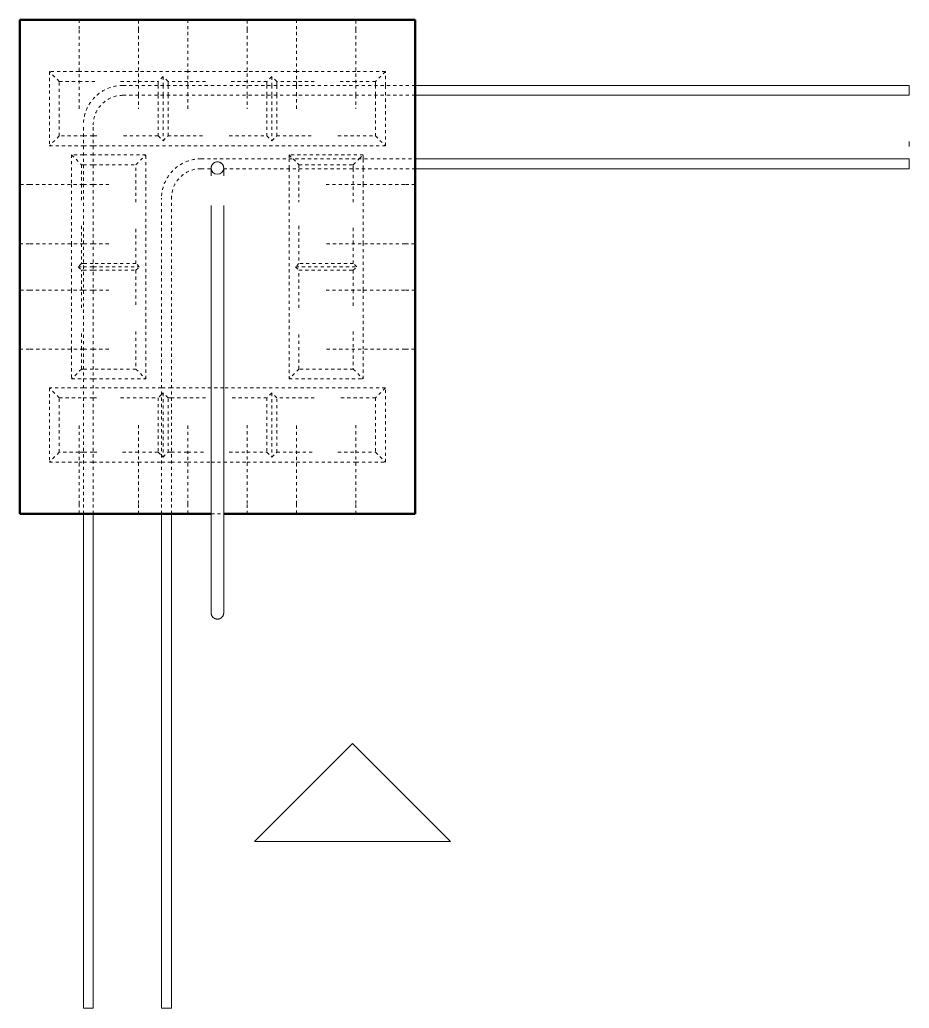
# Model space of a CAD drawing. Header units: millimetres. Extents: x -5792 to 12184, y -1888 to 8188.
# Drawn here: x 5395 to 6295, y 5611 to 6611 of the extents above; entities that cross this region are included whole.
import ezdxf

# ---------------------------------------------------------------- set-up
doc = ezdxf.new("R2010")
doc.units = ezdxf.units.MM
doc.linetypes.add('Dash', pattern=[6.36, 3.18, -3.18])
for name, color, linetype, lineweight in [('A-DETL-THIN', 151, 'Continuous', 18), ('A-GENM', 13, 'Continuous', 18), ('S-COLS', 52, 'Continuous', 18), ('S-COLS-HDLN', 52, 'Dash', 18), ('S-RBAR', 171, 'Continuous', 18)]:
    doc.layers.add(name, color=color, linetype=linetype, lineweight=lineweight)

# ---------------------------------------------------------------- blocks, each defined once
blk = doc.blocks.new('12_7Ø_ Lifting Insert_COLUMN - 12_9Ø Lifting insert-1653057-Elevation Top')
at = {"layer": 'A-GENM'}
for p, q in [((-3120.9, 6361.2), (-3120.9, 6061.2)), ((-3108.2, 6061.2), (-3108.2, 6361.2))]:
    blk.add_line(p, q, dxfattribs=at)
at = {"layer": 'A-GENM', "flags": 128}
for points in [[(-3120.9, 6461.5), (-3120.9, 6461.7), (-3120.9, 6462), (-3120.8, 6462.2), (-3120.8, 6462.5), (-3120.7, 6462.7), (-3120.7, 6463), (-3120.6, 6463.2), (-3120.5, 6463.4), (-3120.4, 6463.7), (-3120.3, 6463.9), (-3120.2, 6464.1), (-3120.1, 6464.4), (-3119.9, 6464.6), (-3119.8, 6464.8)], [(-3120.9, 6453.3), (-3120.9, 6454.4), (-3120.9, 6455.8), (-3120.9, 6457), (-3120.9, 6458.1), (-3120.9, 6459), (-3120.9, 6459.7), (-3120.9, 6460.3), (-3120.9, 6460.8), (-3120.9, 6461.1), (-3120.9, 6461.2)], [(-3119.7, 6464.9), (-3119.7, 6465), (-3119.5, 6465.2)], [(-3115.6, 6467.5), (-3115.4, 6467.5), (-3115.1, 6467.5)], [(-3114, 6467.5), (-3113.9, 6467.5), (-3113.6, 6467.5), (-3113.5, 6467.5)], [(-3110.8, 6466.3), (-3110.6, 6466.2), (-3110.5, 6466.1)], [(-3109.7, 6465.2), (-3109.6, 6465.1), (-3109.4, 6464.9)], [(-3109.3, 6464.7), (-3109.1, 6464.5), (-3109, 6464.2), (-3108.9, 6464), (-3108.8, 6463.8), (-3108.7, 6463.6), (-3108.6, 6463.3), (-3108.5, 6463.1), (-3108.4, 6462.8), (-3108.4, 6462.6), (-3108.3, 6462.3), (-3108.3, 6462.1), (-3108.3, 6461.8), (-3108.2, 6461.6), (-3108.2, 6461.3)], [(-3108.2, 6461.1), (-3108.2, 6460.9), (-3108.2, 6460.5), (-3108.2, 6459.9), (-3108.2, 6459.2), (-3108.2, 6458.3), (-3108.2, 6457.3), (-3108.2, 6456.1), (-3108.2, 6454.8), (-3108.2, 6453.3)], [(-3120.9, 6423.3), (-3120.9, 6421.8), (-3120.9, 6418.5), (-3120.9, 6415.2), (-3120.9, 6411.8), (-3120.9, 6408.3), (-3120.9, 6404.8), (-3120.9, 6401.1), (-3120.9, 6397.4), (-3120.9, 6393.7), (-3120.9, 6389.9), (-3120.9, 6386), (-3120.9, 6382.1), (-3120.9, 6378.2), (-3120.9, 6374.2), (-3120.9, 6370.3), (-3120.9, 6366.3), (-3120.9, 6362.3), (-3120.9, 6361.2)], [(-3108.2, 6361.2), (-3108.2, 6365.2), (-3108.2, 6369.2), (-3108.2, 6373.2), (-3108.2, 6377.1), (-3108.2, 6381.1), (-3108.2, 6385), (-3108.2, 6388.8), (-3108.2, 6392.7), (-3108.2, 6396.4), (-3108.2, 6400.1), (-3108.2, 6403.8), (-3108.2, 6407.4), (-3108.2, 6410.9), (-3108.2, 6414.3), (-3108.2, 6417.7), (-3108.2, 6420.9), (-3108.2, 6423.3)], [(-3120.9, 6061.2), (-3120.9, 6059.2), (-3120.9, 6057.2), (-3120.9, 6055.2), (-3120.9, 6053.2), (-3120.9, 6051.3), (-3120.9, 6049.3), (-3120.9, 6047.4), (-3120.9, 6045.5), (-3120.9, 6043.6), (-3120.9, 6041.7), (-3120.9, 6039.9), (-3120.9, 6038.1), (-3120.9, 6036.4), (-3120.9, 6034.6), (-3120.9, 6033), (-3120.9, 6031.3), (-3120.9, 6029.8), (-3120.9, 6028.2), (-3120.9, 6026.8), (-3120.9, 6025.3), (-3120.9, 6024), (-3120.9, 6022.7), (-3120.9, 6021.4), (-3120.9, 6020.2), (-3120.9, 6019.1), (-3120.9, 6018.1), (-3120.9, 6017.1), (-3120.9, 6016.2), (-3120.9, 6015.4), (-3120.9, 6014.6), (-3120.9, 6013.9), (-3120.9, 6013.3), (-3120.9, 6012.8), (-3120.9, 6012.3), (-3120.9, 6011.9), (-3120.9, 6011.6), (-3120.9, 6011.4), (-3120.9, 6011.3), (-3120.9, 6011.2), (-3120.9, 6011.2)], [(-3120.9, 6011.2), (-3120.9, 6011.2), (-3120.9, 6011.4), (-3120.9, 6011.6), (-3120.9, 6011.8), (-3120.9, 6012.2), (-3120.9, 6012.6), (-3120.9, 6013.1), (-3120.9, 6013.7), (-3120.9, 6014.4), (-3120.9, 6015.1), (-3120.9, 6016), (-3120.9, 6016.8), (-3120.9, 6017.8), (-3120.9, 6018.8), (-3120.9, 6019.9), (-3120.9, 6021.1), (-3120.9, 6022.3), (-3120.9, 6023.6), (-3120.9, 6025), (-3120.9, 6026.4), (-3120.9, 6027.8), (-3120.9, 6029.3), (-3120.9, 6030.9), (-3120.9, 6032.5), (-3120.9, 6034.2), (-3120.9, 6035.9), (-3120.9, 6037.6), (-3120.9, 6039.4), (-3120.9, 6041.2), (-3120.9, 6043.1), (-3120.9, 6045), (-3120.9, 6046.9), (-3120.9, 6048.8), (-3120.9, 6050.7), (-3120.9, 6052.7), (-3120.9, 6054.7), (-3120.9, 6056.7), (-3120.9, 6058.7), (-3120.9, 6060.7), (-3120.9, 6061.2)], [(-3108.2, 6061.2), (-3108.2, 6059.2), (-3108.2, 6057.2), (-3108.2, 6055.2), (-3108.2, 6053.2), (-3108.2, 6051.3), (-3108.2, 6049.3), (-3108.2, 6047.4), (-3108.2, 6045.5), (-3108.2, 6043.6), (-3108.2, 6041.7), (-3108.2, 6039.9), (-3108.2, 6038.1), (-3108.2, 6036.4), (-3108.2, 6034.6), (-3108.2, 6033), (-3108.2, 6031.3), (-3108.2, 6029.8), (-3108.2, 6028.2), (-3108.2, 6026.8), (-3108.2, 6025.3), (-3108.2, 6024), (-3108.2, 6022.7), (-3108.2, 6021.4), (-3108.2, 6020.2), (-3108.2, 6019.1), (-3108.2, 6018.1), (-3108.2, 6017.1), (-3108.2, 6016.2), (-3108.2, 6015.4), (-3108.2, 6014.6), (-3108.2, 6013.9), (-3108.2, 6013.3), (-3108.2, 6012.8), (-3108.2, 6012.3), (-3108.2, 6011.9), (-3108.2, 6011.6), (-3108.2, 6011.4), (-3108.2, 6011.3), (-3108.2, 6011.2), (-3108.2, 6011.2)], [(-3108.2, 6011.2), (-3108.2, 6011.2), (-3108.2, 6011.4), (-3108.2, 6011.6), (-3108.2, 6011.8), (-3108.2, 6012.2), (-3108.2, 6012.6), (-3108.2, 6013.1), (-3108.2, 6013.7), (-3108.2, 6014.4), (-3108.2, 6015.1), (-3108.2, 6016), (-3108.2, 6016.8), (-3108.2, 6017.8), (-3108.2, 6018.8), (-3108.2, 6019.9), (-3108.2, 6021.1), (-3108.2, 6022.3), (-3108.2, 6023.6), (-3108.2, 6025), (-3108.2, 6026.4), (-3108.2, 6027.8), (-3108.2, 6029.3), (-3108.2, 6030.9), (-3108.2, 6032.5), (-3108.2, 6034.2), (-3108.2, 6035.9), (-3108.2, 6037.6), (-3108.2, 6039.4), (-3108.2, 6041.2), (-3108.2, 6043.1), (-3108.2, 6045), (-3108.2, 6046.9), (-3108.2, 6048.8), (-3108.2, 6050.7), (-3108.2, 6052.7), (-3108.2, 6054.7), (-3108.2, 6056.7), (-3108.2, 6058.7), (-3108.2, 6060.7), (-3108.2, 6061.2)], [(-3108.2, 6011.2), (-3108.2, 6010.9), (-3108.2, 6010.7), (-3108.3, 6010.4), (-3108.3, 6010.2), (-3108.3, 6009.9), (-3108.4, 6009.7), (-3108.5, 6009.4), (-3108.5, 6009.2), (-3108.6, 6009), (-3108.7, 6008.7), (-3108.8, 6008.5), (-3108.9, 6008.3), (-3109.1, 6008), (-3109.2, 6007.8), (-3109.3, 6007.6), (-3109.5, 6007.4), (-3109.6, 6007.2), (-3109.8, 6007), (-3110, 6006.8), (-3110.1, 6006.6), (-3110.3, 6006.5), (-3110.5, 6006.3), (-3110.7, 6006.1), (-3110.9, 6006), (-3111.1, 6005.9), (-3111.4, 6005.7), (-3111.6, 6005.6), (-3111.8, 6005.5), (-3112, 6005.4), (-3112.3, 6005.3), (-3112.5, 6005.2), (-3112.7, 6005.1), (-3113, 6005), (-3113.2, 6005), (-3113.5, 6004.9), (-3113.7, 6004.9), (-3114, 6004.9), (-3114.2, 6004.9), (-3114.5, 6004.8), (-3114.8, 6004.8), (-3115, 6004.9), (-3115.3, 6004.9), (-3115.5, 6004.9), (-3115.8, 6005), (-3116, 6005), (-3116.3, 6005.1), (-3116.5, 6005.1), (-3116.7, 6005.2), (-3117, 6005.3), (-3117.2, 6005.4), (-3117.4, 6005.5), (-3117.7, 6005.7), (-3117.9, 6005.8), (-3118.1, 6005.9), (-3118.3, 6006.1), (-3118.5, 6006.2), (-3118.7, 6006.4), (-3118.9, 6006.5), (-3119.1, 6006.7), (-3119.3, 6006.9), (-3119.4, 6007.1), (-3119.6, 6007.3), (-3119.7, 6007.5), (-3119.9, 6007.7), (-3120, 6007.9), (-3120.1, 6008.1), (-3120.3, 6008.4), (-3120.4, 6008.6), (-3120.5, 6008.8), (-3120.6, 6009.1), (-3120.6, 6009.3), (-3120.7, 6009.6), (-3120.8, 6009.8), (-3120.8, 6010), (-3120.9, 6010.3), (-3120.9, 6010.6), (-3120.9, 6010.8), (-3120.9, 6011.1), (-3120.9, 6011.2)]]:
    blk.add_lwpolyline(points, dxfattribs=at)
at = {"layer": 'A-GENM'}
for start, end in [(170.4659, 174.3895), (178.0758, 180), (180, 0), (13.0631, 168.2676), (5.4626, 9.3904), (0, 0.8165)]:
    blk.add_arc((-3114.6, 6461.2), 6.35, start, end, dxfattribs=at)

msp = doc.modelspace()

# ---------------------------------------------------------------- linework, layer by layer
at = {"layer": 'A-DETL-THIN'}
for p, q in [((6294.91984, 6487.88367), (6294.91984, 6482.88367)), ((5731.59249, 5878.852), (5632.59754, 5779.85705)), ((5830.58744, 5779.85705), (5731.59249, 5878.852)), ((5632.59754, 5779.85705), (5830.58744, 5779.85705))]:
    msp.add_line(p, q, dxfattribs=at)
at = {"layer": 'S-COLS', "lineweight": 50}
for p, q in [((5794.91984, 6611.19617), (5394.91984, 6611.19617)), ((5394.91984, 6611.19617), (5394.91984, 6111.19617)), ((5794.91984, 6111.19617), (5794.91984, 6611.19617)), ((5394.91984, 6111.19617), (5588.52023, 6111.19617)), ((5601.26984, 6111.19617), (5794.91984, 6111.19617))]:
    msp.add_line(p, q, dxfattribs=at)
at = {"layer": 'S-COLS-HDLN'}
for p, q in [((5454.91984, 6611.14656), (5454.91984, 6601.19617)), ((5514.91984, 6601.19617), (5514.91984, 6611.19617)), ((5564.91984, 6611.14656), (5564.91984, 6601.19617)), ((5624.91984, 6601.19617), (5624.91984, 6611.19617)), ((5674.91984, 6611.14656), (5674.91984, 6601.19617)), ((5734.91984, 6601.19617), (5734.91984, 6611.19617)), ((5424.91984, 6558.69617), (5424.91984, 6483.69617)), ((5454.87262, 6558.69617), (5424.91984, 6558.69617)), ((5434.91984, 6548.69617), (5424.91984, 6558.69617)), ((5514.87276, 6558.69617), (5454.96706, 6558.69617)), ((5564.87262, 6558.69617), (5514.96693, 6558.69617)), ((5539.91984, 6553.69617), (5534.91984, 6548.69617)), ((5544.91984, 6548.69617), (5539.91984, 6553.69617)), ((5539.91984, 6553.69617), (5539.91984, 6544.83191)), ((5624.87276, 6558.69617), (5564.96706, 6558.69617)), ((5674.87262, 6558.69617), (5624.96693, 6558.69617)), ((5649.91984, 6553.69617), (5644.91984, 6548.69617)), ((5654.91984, 6548.69617), (5649.91984, 6553.69617)), ((5649.91984, 6553.69617), (5649.91984, 6544.83191)), ((5734.87276, 6558.69617), (5674.96706, 6558.69617)), ((5764.91984, 6558.69617), (5734.96693, 6558.69617)), ((5764.91984, 6558.69617), (5754.91984, 6548.69617)), ((5764.91984, 6544.83191), (5764.91984, 6558.69617)), ((5434.91984, 6493.69617), (5434.91984, 6548.69617)), ((5434.91984, 6548.69617), (5454.87292, 6548.69617)), ((5454.96677, 6548.69617), (5472.93027, 6548.69617)), ((5496.90942, 6548.69617), (5514.87295, 6548.69617)), ((5514.96674, 6548.69617), (5534.91984, 6548.69617)), ((5534.91984, 6548.69617), (5534.91984, 6544.83191)), ((5534.91984, 6544.73269), (5534.91984, 6534.83191)), ((5539.91984, 6544.73269), (5539.91984, 6534.83191)), ((5564.87292, 6548.69617), (5544.91984, 6548.69617)), ((5544.91984, 6544.83191), (5544.91984, 6548.69617)), ((5544.91984, 6534.83191), (5544.91984, 6544.73269)), ((5582.93027, 6548.69617), (5564.96677, 6548.69617)), ((5624.87295, 6548.69617), (5606.90942, 6548.69617)), ((5644.91984, 6548.69617), (5624.96674, 6548.69617)), ((5644.91984, 6548.69617), (5644.91984, 6544.83191)), ((5644.91984, 6544.73269), (5644.91984, 6534.83191)), ((5649.91984, 6544.73269), (5649.91984, 6534.83191)), ((5674.87292, 6548.69617), (5654.91984, 6548.69617)), ((5654.91984, 6544.83191), (5654.91984, 6548.69617)), ((5654.91984, 6534.83191), (5654.91984, 6544.73269)), ((5692.93027, 6548.69617), (5674.96677, 6548.69617)), ((5734.87295, 6548.69617), (5716.90942, 6548.69617)), ((5754.91984, 6548.69617), (5734.96674, 6548.69617)), ((5754.91984, 6548.69617), (5754.91984, 6544.83191)), ((5754.91984, 6544.73269), (5754.91984, 6534.83191)), ((5764.91984, 6534.83191), (5764.91984, 6544.73269)), ((5534.91984, 6534.73269), (5534.91984, 6493.69617)), ((5539.91984, 6534.73269), (5539.91984, 6488.69617)), ((5544.91984, 6493.69617), (5544.91984, 6534.73269)), ((5644.91984, 6534.73269), (5644.91984, 6493.69617)), ((5649.91984, 6534.73269), (5649.91984, 6488.69617)), ((5654.91984, 6493.69617), (5654.91984, 6534.73269)), ((5754.91984, 6534.73269), (5754.91984, 6493.69617)), ((5764.91984, 6483.69617), (5764.91984, 6534.73269)), ((5434.91984, 6493.69617), (5424.91984, 6483.69617)), ((5459.24437, 6493.69617), (5434.91984, 6493.69617)), ((5469.24437, 6493.69617), (5459.34359, 6493.69617)), ((5472.93027, 6493.69617), (5469.34359, 6493.69617)), ((5534.91984, 6493.69617), (5496.90942, 6493.69617)), ((5534.91984, 6493.69617), (5539.91984, 6488.69617)), ((5539.91984, 6488.69617), (5544.91984, 6493.69617)), ((5544.91984, 6493.69617), (5582.93027, 6493.69617)), ((5606.90942, 6493.69617), (5644.91984, 6493.69617)), ((5644.91984, 6493.69617), (5649.91984, 6488.69617)), ((5649.91984, 6488.69617), (5654.91984, 6493.69617)), ((5654.91984, 6493.69617), (5692.93027, 6493.69617)), ((5716.90942, 6493.69617), (5754.91984, 6493.69617)), ((5754.91984, 6493.69617), (5764.91984, 6483.69617)), ((5424.91984, 6483.69617), (5459.24437, 6483.69617)), ((5459.34359, 6483.69617), (5469.24437, 6483.69617)), ((5469.34359, 6483.69617), (5764.91984, 6483.69617)), ((5459.24437, 6474.59617), (5447.41984, 6474.59617)), ((5447.41984, 6474.59617), (5447.41984, 6444.64325)), ((5447.41984, 6474.59617), (5457.41984, 6464.59617)), ((5469.24437, 6474.59617), (5459.34359, 6474.59617)), ((5522.41984, 6474.59617), (5469.34359, 6474.59617)), ((5512.41984, 6464.59617), (5522.41984, 6474.59617)), ((5522.41984, 6247.79617), (5522.41984, 6474.59617)), ((5742.41984, 6474.59617), (5667.41984, 6474.59617)), ((5667.41984, 6474.59617), (5667.41984, 6470.60779)), ((5667.41984, 6474.59617), (5671.40823, 6470.60779)), ((5667.41984, 6470.50857), (5667.41984, 6460.60779)), ((5671.50745, 6470.50857), (5677.41984, 6464.59617)), ((5732.41984, 6464.59617), (5738.33224, 6470.50857)), ((5738.43146, 6470.60779), (5742.41984, 6474.59617)), ((5742.41984, 6470.60779), (5742.41984, 6474.59617)), ((5742.41984, 6460.60779), (5742.41984, 6470.50857)), ((5457.41984, 6464.59617), (5459.24437, 6464.59617)), ((5457.41984, 6464.59617), (5457.41984, 6444.64306)), ((5459.34359, 6464.59617), (5469.24437, 6464.59617)), ((5469.34359, 6464.59617), (5512.41984, 6464.59617)), ((5512.41984, 6426.58575), (5512.41984, 6464.59617)), ((5667.41984, 6460.50857), (5667.41984, 6247.79617)), ((5677.41984, 6464.59617), (5732.41984, 6464.59617)), ((5677.41984, 6464.59617), (5677.41984, 6460.60779)), ((5677.41984, 6460.50857), (5677.41984, 6426.58575)), ((5732.41984, 6460.60779), (5732.41984, 6464.59617)), ((5732.41984, 6444.64309), (5732.41984, 6460.50857)), ((5742.41984, 6444.64339), (5742.41984, 6460.50857)), ((5404.91984, 6444.59617), (5394.91984, 6444.59617)), ((5447.41984, 6444.54909), (5447.41984, 6384.64339)), ((5457.41984, 6444.54927), (5457.41984, 6426.58575)), ((5732.41984, 6426.58575), (5732.41984, 6444.54925)), ((5742.41984, 6384.64325), (5742.41984, 6444.54895)), ((5794.91984, 6444.59617), (5784.91984, 6444.59617)), ((5457.41984, 6402.60659), (5457.41984, 6384.64309)), ((5512.41984, 6364.59617), (5512.41984, 6402.60659)), ((5677.41984, 6402.60659), (5677.41984, 6364.59617)), ((5732.41984, 6384.64306), (5732.41984, 6402.60659)), ((5394.91984, 6384.59617), (5404.91984, 6384.59617)), ((5447.41984, 6384.54895), (5447.41984, 6337.84325)), ((5457.41984, 6384.54925), (5457.41984, 6364.59617)), ((5732.41984, 6364.59617), (5732.41984, 6384.54927)), ((5742.41984, 6337.84339), (5742.41984, 6384.54909)), ((5784.91984, 6384.59617), (5794.91984, 6384.59617)), ((5457.41984, 6364.59617), (5454.01984, 6361.19617)), ((5454.01984, 6361.19617), (5457.41984, 6357.79617)), ((5454.01984, 6361.19617), (5459.24437, 6361.19617)), ((5459.24437, 6364.59617), (5457.41984, 6364.59617)), ((5469.24437, 6364.59617), (5459.34359, 6364.59617)), ((5459.34359, 6361.19617), (5469.24437, 6361.19617)), ((5512.41984, 6364.59617), (5469.34359, 6364.59617)), ((5469.34359, 6361.19617), (5515.81984, 6361.19617)), ((5515.81984, 6361.19617), (5512.41984, 6364.59617)), ((5512.41984, 6357.79617), (5515.81984, 6361.19617)), ((5677.41984, 6364.59617), (5674.01984, 6361.19617)), ((5674.01984, 6361.19617), (5677.41984, 6357.79617)), ((5674.01984, 6361.19617), (5735.81984, 6361.19617)), ((5732.41984, 6364.59617), (5677.41984, 6364.59617)), ((5735.81984, 6361.19617), (5732.41984, 6364.59617)), ((5732.41984, 6357.79617), (5735.81984, 6361.19617)), ((5457.41984, 6337.84306), (5457.41984, 6357.79617)), ((5457.41984, 6357.79617), (5459.24437, 6357.79617)), ((5459.34359, 6357.79617), (5469.24437, 6357.79617)), ((5469.34359, 6357.79617), (5512.41984, 6357.79617)), ((5512.41984, 6357.79617), (5512.41984, 6319.78575)), ((5677.41984, 6319.78575), (5677.41984, 6357.79617)), ((5677.41984, 6357.79617), (5732.41984, 6357.79617)), ((5732.41984, 6357.79617), (5732.41984, 6337.84309)), ((5404.91984, 6337.79617), (5394.91984, 6337.79617)), ((5447.41984, 6337.74909), (5447.41984, 6277.84339)), ((5457.41984, 6319.78575), (5457.41984, 6337.74927)), ((5732.41984, 6337.74925), (5732.41984, 6319.78575)), ((5742.41984, 6277.84325), (5742.41984, 6337.74895)), ((5794.91984, 6337.79617), (5784.91984, 6337.79617)), ((5457.41984, 6277.84309), (5457.41984, 6295.80659)), ((5512.41984, 6295.80659), (5512.41984, 6257.79617)), ((5677.41984, 6257.79617), (5677.41984, 6295.80659)), ((5732.41984, 6295.80659), (5732.41984, 6277.84306)), ((5394.96945, 6277.79617), (5404.91984, 6277.79617)), ((5447.41984, 6277.74895), (5447.41984, 6247.79617)), ((5457.41984, 6257.79617), (5457.41984, 6277.74925)), ((5732.41984, 6277.74927), (5732.41984, 6257.79617)), ((5742.41984, 6247.79617), (5742.41984, 6277.74909)), ((5784.91984, 6277.79617), (5794.91984, 6277.79617)), ((5457.41984, 6257.79617), (5447.41984, 6247.79617)), ((5459.24437, 6257.79617), (5457.41984, 6257.79617)), ((5469.24437, 6257.79617), (5459.34359, 6257.79617)), ((5512.41984, 6257.79617), (5469.34359, 6257.79617)), ((5512.41984, 6257.79617), (5522.41984, 6247.79617)), ((5677.41984, 6257.79617), (5667.41984, 6247.79617)), ((5732.41984, 6257.79617), (5677.41984, 6257.79617)), ((5732.41984, 6257.79617), (5742.41984, 6247.79617)), ((5447.41984, 6247.79617), (5459.24437, 6247.79617)), ((5459.34359, 6247.79617), (5469.24437, 6247.79617)), ((5469.34359, 6247.79617), (5522.41984, 6247.79617)), ((5667.41984, 6247.79617), (5742.41984, 6247.79617)), ((5424.91984, 6238.69617), (5424.91984, 6163.69617)), ((5459.24437, 6238.69617), (5424.91984, 6238.69617)), ((5434.91984, 6228.69617), (5424.91984, 6238.69617)), ((5469.24437, 6238.69617), (5459.34359, 6238.69617)), ((5538.29973, 6238.69617), (5469.34359, 6238.69617)), ((5538.29973, 6232.07606), (5534.91984, 6228.69617)), ((5548.29973, 6238.69617), (5538.39895, 6238.69617)), ((5539.91984, 6233.69617), (5538.39895, 6232.17528)), ((5544.91984, 6228.69617), (5539.91984, 6233.69617)), ((5539.91984, 6233.69617), (5539.91984, 6168.69617)), ((5588.52023, 6238.69617), (5548.39895, 6238.69617)), ((5601.22023, 6238.69617), (5588.61945, 6238.69617)), ((5764.91984, 6238.69617), (5601.31945, 6238.69617)), ((5649.91984, 6233.69617), (5644.91984, 6228.69617)), ((5654.91984, 6228.69617), (5649.91984, 6233.69617)), ((5649.91984, 6233.69617), (5649.91984, 6168.69617)), ((5764.91984, 6238.69617), (5754.91984, 6228.69617)), ((5764.91984, 6163.69617), (5764.91984, 6238.69617)), ((5434.91984, 6173.69617), (5434.91984, 6228.69617)), ((5434.91984, 6228.69617), (5459.24437, 6228.69617)), ((5459.34359, 6228.69617), (5469.24437, 6228.69617)), ((5469.34359, 6228.69617), (5472.93027, 6228.69617)), ((5496.90942, 6228.69617), (5534.91984, 6228.69617)), ((5534.91984, 6228.69617), (5534.91984, 6173.69617)), ((5548.29973, 6228.69617), (5544.91984, 6228.69617)), ((5544.91984, 6173.69617), (5544.91984, 6228.69617)), ((5582.93027, 6228.69617), (5548.39895, 6228.69617)), ((5644.91984, 6228.69617), (5606.90942, 6228.69617)), ((5644.91984, 6228.69617), (5644.91984, 6173.69617)), ((5692.93027, 6228.69617), (5654.91984, 6228.69617)), ((5654.91984, 6173.69617), (5654.91984, 6228.69617)), ((5754.91984, 6228.69617), (5716.90942, 6228.69617)), ((5754.91984, 6228.69617), (5754.91984, 6173.69617)), ((5434.91984, 6173.69617), (5424.91984, 6163.69617)), ((5454.87295, 6173.69617), (5434.91984, 6173.69617)), ((5459.24437, 6173.69617), (5454.96674, 6173.69617)), ((5469.24437, 6173.69617), (5459.34359, 6173.69617)), ((5472.93027, 6173.69617), (5469.34359, 6173.69617)), ((5514.87292, 6173.69617), (5496.90942, 6173.69617)), ((5534.91984, 6173.69617), (5514.96677, 6173.69617)), ((5534.91984, 6173.69617), (5538.29973, 6170.31628)), ((5538.39895, 6170.21706), (5539.91984, 6168.69617)), ((5539.91984, 6168.69617), (5544.91984, 6173.69617)), ((5544.91984, 6173.69617), (5548.29973, 6173.69617)), ((5548.39895, 6173.69617), (5564.87295, 6173.69617)), ((5564.96674, 6173.69617), (5582.93027, 6173.69617)), ((5606.90942, 6173.69617), (5624.87292, 6173.69617)), ((5624.96677, 6173.69617), (5644.91984, 6173.69617)), ((5644.91984, 6173.69617), (5649.91984, 6168.69617)), ((5649.91984, 6168.69617), (5654.91984, 6173.69617)), ((5654.91984, 6173.69617), (5674.87295, 6173.69617)), ((5674.96674, 6173.69617), (5692.93027, 6173.69617)), ((5716.90942, 6173.69617), (5734.87292, 6173.69617)), ((5734.96677, 6173.69617), (5754.91984, 6173.69617)), ((5754.91984, 6173.69617), (5764.91984, 6163.69617)), ((5424.91984, 6163.69617), (5454.87276, 6163.69617)), ((5454.96693, 6163.69617), (5459.24437, 6163.69617)), ((5459.34359, 6163.69617), (5469.24437, 6163.69617)), ((5469.34359, 6163.69617), (5514.87262, 6163.69617)), ((5514.96706, 6163.69617), (5538.29973, 6163.69617)), ((5538.39895, 6163.69617), (5548.29973, 6163.69617)), ((5548.39895, 6163.69617), (5564.87276, 6163.69617)), ((5564.96693, 6163.69617), (5588.52023, 6163.69617)), ((5588.61945, 6163.69617), (5601.22023, 6163.69617)), ((5601.31945, 6163.69617), (5624.87262, 6163.69617)), ((5624.96706, 6163.69617), (5674.87276, 6163.69617)), ((5674.96693, 6163.69617), (5734.87262, 6163.69617)), ((5734.96706, 6163.69617), (5764.91984, 6163.69617)), ((5454.91984, 6121.19617), (5454.91984, 6111.19617)), ((5514.91984, 6111.19617), (5514.91984, 6121.19617)), ((5564.91984, 6121.19617), (5564.91984, 6111.19617)), ((5624.91984, 6111.19617), (5624.91984, 6121.19617)), ((5674.91984, 6121.19617), (5674.91984, 6111.19617)), ((5734.91984, 6111.19617), (5734.91984, 6121.19617)), ((5588.65552, 6111.19617), (5601.22023, 6111.19617))]:
    msp.add_line(p, q, dxfattribs=at)
at = {"layer": 'S-COLS-HDLN', "flags": 128}
for points in [[(5454.91984, 6521.19617), (5454.91984, 6521.26016), (5454.91984, 6521.45203), (5454.91984, 6521.77148), (5454.91984, 6522.21799), (5454.91984, 6522.79084), (5454.91984, 6523.48913), (5454.91984, 6524.31173), (5454.91984, 6525.25734), (5454.91984, 6526.32442), (5454.91984, 6527.51129), (5454.91984, 6528.81604), (5454.91984, 6530.23658), (5454.91984, 6531.77064), (5454.91984, 6533.41576), (5454.91984, 6535.16932), (5454.91984, 6537.02851), (5454.91984, 6538.99035), (5454.91984, 6541.05171), (5454.91984, 6543.20929), (5454.91984, 6545.45963), (5454.91984, 6547.79914), (5454.91984, 6550.22408), (5454.91984, 6552.73056), (5454.91984, 6555.31457), (5454.91984, 6557.97199), (5454.91984, 6560.69855), (5454.91984, 6563.4899), (5454.91984, 6566.34157), (5454.91984, 6569.24901), (5454.91984, 6572.20755), (5454.91984, 6575.21247), (5454.91984, 6578.25895), (5454.91984, 6581.34213), (5454.91984, 6584.45708), (5454.91984, 6587.5988), (5454.91984, 6590.76227), (5454.91984, 6593.94244), (5454.91984, 6597.13421), (5454.91984, 6600.33248), (5454.91984, 6601.19617)], [(5514.91984, 6601.19617), (5514.91984, 6597.99702), (5514.91984, 6594.80299), (5514.91984, 6591.61919), (5514.91984, 6588.45071), (5514.91984, 6585.30262), (5514.91984, 6582.17996), (5514.91984, 6579.08772), (5514.91984, 6576.03084), (5514.91984, 6573.01423), (5514.91984, 6570.0427), (5514.91984, 6567.12101), (5514.91984, 6564.25384), (5514.91984, 6561.44576), (5514.91984, 6558.70127), (5514.91984, 6556.02477), (5514.91984, 6553.42053), (5514.91984, 6550.89273), (5514.91984, 6548.4454), (5514.91984, 6546.08245), (5514.91984, 6544.83191)], [(5564.91984, 6544.83191), (5564.91984, 6545.45963), (5564.91984, 6547.79914), (5564.91984, 6550.22408), (5564.91984, 6552.73056), (5564.91984, 6555.31457), (5564.91984, 6557.97199), (5564.91984, 6560.69855), (5564.91984, 6563.4899), (5564.91984, 6566.34157), (5564.91984, 6569.24901), (5564.91984, 6572.20755), (5564.91984, 6575.21247), (5564.91984, 6578.25895), (5564.91984, 6581.34213), (5564.91984, 6584.45708), (5564.91984, 6587.5988), (5564.91984, 6590.76227), (5564.91984, 6593.94244), (5564.91984, 6597.13421), (5564.91984, 6600.33248), (5564.91984, 6601.19617)], [(5624.91984, 6601.19617), (5624.91984, 6597.99702), (5624.91984, 6594.80299), (5624.91984, 6591.61919), (5624.91984, 6588.45071), (5624.91984, 6585.30262), (5624.91984, 6582.17996), (5624.91984, 6579.08772), (5624.91984, 6576.03084), (5624.91984, 6573.01423), (5624.91984, 6570.0427), (5624.91984, 6567.12101), (5624.91984, 6564.25384), (5624.91984, 6561.44576), (5624.91984, 6558.70127), (5624.91984, 6556.02477), (5624.91984, 6553.42053), (5624.91984, 6550.89273), (5624.91984, 6548.4454), (5624.91984, 6546.08245), (5624.91984, 6544.83191)], [(5674.91984, 6544.83191), (5674.91984, 6545.45963), (5674.91984, 6547.79914), (5674.91984, 6550.22408), (5674.91984, 6552.73056), (5674.91984, 6555.31457), (5674.91984, 6557.97199), (5674.91984, 6560.69855), (5674.91984, 6563.4899), (5674.91984, 6566.34157), (5674.91984, 6569.24901), (5674.91984, 6572.20755), (5674.91984, 6575.21247), (5674.91984, 6578.25895), (5674.91984, 6581.34213), (5674.91984, 6584.45708), (5674.91984, 6587.5988), (5674.91984, 6590.76227), (5674.91984, 6593.94244), (5674.91984, 6597.13421), (5674.91984, 6600.33248), (5674.91984, 6601.19617)], [(5734.91984, 6601.19617), (5734.91984, 6597.99702), (5734.91984, 6594.80299), (5734.91984, 6591.61919), (5734.91984, 6588.45071), (5734.91984, 6585.30262), (5734.91984, 6582.17996), (5734.91984, 6579.08772), (5734.91984, 6576.03084), (5734.91984, 6573.01423), (5734.91984, 6570.0427), (5734.91984, 6567.12101), (5734.91984, 6564.25384), (5734.91984, 6561.44576), (5734.91984, 6558.70127), (5734.91984, 6556.02477), (5734.91984, 6553.42053), (5734.91984, 6550.89273), (5734.91984, 6548.4454), (5734.91984, 6546.08245), (5734.91984, 6544.83191)], [(5514.91984, 6544.73269), (5514.91984, 6543.80768), (5514.91984, 6541.62472), (5514.91984, 6539.53706), (5514.91984, 6537.54804), (5514.91984, 6535.66084), (5514.91984, 6534.83191)], [(5564.91984, 6534.83191), (5564.91984, 6535.16932), (5564.91984, 6537.02851), (5564.91984, 6538.99035), (5564.91984, 6541.05171), (5564.91984, 6543.20929), (5564.91984, 6544.73269)], [(5624.91984, 6544.73269), (5624.91984, 6543.80768), (5624.91984, 6541.62472), (5624.91984, 6539.53706), (5624.91984, 6537.54804), (5624.91984, 6535.66084), (5624.91984, 6534.83191)], [(5674.91984, 6534.83191), (5674.91984, 6535.16932), (5674.91984, 6537.02851), (5674.91984, 6538.99035), (5674.91984, 6541.05171), (5674.91984, 6543.20929), (5674.91984, 6544.73269)], [(5734.91984, 6544.73269), (5734.91984, 6543.80768), (5734.91984, 6541.62472), (5734.91984, 6539.53706), (5734.91984, 6537.54804), (5734.91984, 6535.66084), (5734.91984, 6534.83191)], [(5514.91984, 6534.73269), (5514.91984, 6533.87849), (5514.91984, 6532.20383), (5514.91984, 6530.63955), (5514.91984, 6529.18813), (5514.91984, 6527.85192), (5514.91984, 6526.63304), (5514.91984, 6525.53345), (5514.91984, 6524.5549), (5514.91984, 6523.69896), (5514.91984, 6522.967), (5514.91984, 6522.36019), (5514.91984, 6521.8795), (5514.91984, 6521.5257), (5514.91984, 6521.29936), (5514.91984, 6521.20083), (5514.91984, 6521.19617)], [(5564.91984, 6521.19617), (5564.91984, 6521.26016), (5564.91984, 6521.45203), (5564.91984, 6521.77148), (5564.91984, 6522.21799), (5564.91984, 6522.79084), (5564.91984, 6523.48913), (5564.91984, 6524.31173), (5564.91984, 6525.25734), (5564.91984, 6526.32442), (5564.91984, 6527.51129), (5564.91984, 6528.81604), (5564.91984, 6530.23658), (5564.91984, 6531.77064), (5564.91984, 6533.41576), (5564.91984, 6534.73269)], [(5624.91984, 6534.73269), (5624.91984, 6533.87849), (5624.91984, 6532.20383), (5624.91984, 6530.63955), (5624.91984, 6529.18813), (5624.91984, 6527.85192), (5624.91984, 6526.63304), (5624.91984, 6525.53345), (5624.91984, 6524.5549), (5624.91984, 6523.69896), (5624.91984, 6522.967), (5624.91984, 6522.36019), (5624.91984, 6521.8795), (5624.91984, 6521.5257), (5624.91984, 6521.29936), (5624.91984, 6521.20083), (5624.91984, 6521.19617)], [(5674.91984, 6521.19617), (5674.91984, 6521.26016), (5674.91984, 6521.45203), (5674.91984, 6521.77148), (5674.91984, 6522.21799), (5674.91984, 6522.79084), (5674.91984, 6523.48913), (5674.91984, 6524.31173), (5674.91984, 6525.25734), (5674.91984, 6526.32442), (5674.91984, 6527.51129), (5674.91984, 6528.81604), (5674.91984, 6530.23658), (5674.91984, 6531.77064), (5674.91984, 6533.41576), (5674.91984, 6534.73269)], [(5734.91984, 6534.73269), (5734.91984, 6533.87849), (5734.91984, 6532.20383), (5734.91984, 6530.63955), (5734.91984, 6529.18813), (5734.91984, 6527.85192), (5734.91984, 6526.63304), (5734.91984, 6525.53345), (5734.91984, 6524.5549), (5734.91984, 6523.69896), (5734.91984, 6522.967), (5734.91984, 6522.36019), (5734.91984, 6521.8795), (5734.91984, 6521.5257), (5734.91984, 6521.29936), (5734.91984, 6521.20083), (5734.91984, 6521.19617)], [(5404.91984, 6444.59617), (5408.11899, 6444.59617), (5411.31302, 6444.59617), (5414.49682, 6444.59617), (5417.6653, 6444.59617), (5420.81339, 6444.59617), (5423.93605, 6444.59617), (5427.0283, 6444.59617), (5430.08517, 6444.59617), (5433.10178, 6444.59617), (5436.07331, 6444.59617), (5438.995, 6444.59617), (5441.86218, 6444.59617), (5444.67026, 6444.59617), (5447.41474, 6444.59617), (5450.09124, 6444.59617), (5452.69548, 6444.59617), (5455.22329, 6444.59617), (5457.67062, 6444.59617), (5459.24437, 6444.59617)], [(5459.34359, 6444.59617), (5460.03356, 6444.59617), (5462.30833, 6444.59617), (5464.49129, 6444.59617), (5466.57895, 6444.59617), (5468.56797, 6444.59617), (5469.24437, 6444.59617)], [(5469.34359, 6444.59617), (5470.45517, 6444.59617), (5472.23752, 6444.59617), (5473.91218, 6444.59617), (5475.47647, 6444.59617), (5476.92788, 6444.59617), (5478.26409, 6444.59617), (5479.48297, 6444.59617), (5480.58256, 6444.59617), (5481.56111, 6444.59617), (5482.41705, 6444.59617), (5483.14901, 6444.59617), (5483.75582, 6444.59617), (5484.23651, 6444.59617), (5484.59031, 6444.59617), (5484.81666, 6444.59617), (5484.91518, 6444.59617), (5484.91984, 6444.59617)], [(5704.91984, 6444.59617), (5704.98384, 6444.59617), (5705.17571, 6444.59617), (5705.49515, 6444.59617), (5705.94166, 6444.59617), (5706.51452, 6444.59617), (5707.21281, 6444.59617), (5708.03541, 6444.59617), (5708.98101, 6444.59617), (5710.0481, 6444.59617), (5711.23496, 6444.59617), (5712.53971, 6444.59617), (5713.96025, 6444.59617), (5715.49431, 6444.59617), (5717.13944, 6444.59617), (5718.89299, 6444.59617), (5720.75218, 6444.59617), (5722.71403, 6444.59617), (5724.77539, 6444.59617), (5726.93296, 6444.59617), (5729.18331, 6444.59617), (5731.52282, 6444.59617), (5733.94775, 6444.59617), (5736.45423, 6444.59617), (5739.03825, 6444.59617), (5741.69566, 6444.59617), (5744.42222, 6444.59617), (5747.21357, 6444.59617), (5750.06525, 6444.59617), (5752.97268, 6444.59617), (5755.93122, 6444.59617), (5758.93614, 6444.59617), (5761.98263, 6444.59617), (5765.06581, 6444.59617), (5768.18075, 6444.59617), (5771.32247, 6444.59617), (5774.48595, 6444.59617), (5777.66611, 6444.59617), (5780.85789, 6444.59617), (5784.05615, 6444.59617), (5784.91984, 6444.59617)], [(5459.24437, 6384.59617), (5458.31687, 6384.59617), (5455.89194, 6384.59617), (5453.38546, 6384.59617), (5450.80144, 6384.59617), (5448.14403, 6384.59617), (5445.41746, 6384.59617), (5442.62611, 6384.59617), (5439.77444, 6384.59617), (5436.86701, 6384.59617), (5433.90846, 6384.59617), (5430.90355, 6384.59617), (5427.85706, 6384.59617), (5424.77388, 6384.59617), (5421.65894, 6384.59617), (5418.51722, 6384.59617), (5415.35374, 6384.59617), (5412.17357, 6384.59617), (5408.9818, 6384.59617), (5405.78353, 6384.59617), (5404.91984, 6384.59617)], [(5469.24437, 6384.59617), (5469.0875, 6384.59617), (5467.12566, 6384.59617), (5465.0643, 6384.59617), (5462.90672, 6384.59617), (5460.65638, 6384.59617), (5459.34359, 6384.59617)], [(5484.91984, 6384.59617), (5484.85585, 6384.59617), (5484.66398, 6384.59617), (5484.34453, 6384.59617), (5483.89803, 6384.59617), (5483.32517, 6384.59617), (5482.62688, 6384.59617), (5481.80428, 6384.59617), (5480.85868, 6384.59617), (5479.79159, 6384.59617), (5478.60472, 6384.59617), (5477.29998, 6384.59617), (5475.87944, 6384.59617), (5474.34538, 6384.59617), (5472.70025, 6384.59617), (5470.94669, 6384.59617), (5469.34359, 6384.59617)], [(5784.91984, 6384.59617), (5781.7207, 6384.59617), (5778.52667, 6384.59617), (5775.34287, 6384.59617), (5772.17439, 6384.59617), (5769.0263, 6384.59617), (5765.90363, 6384.59617), (5762.81139, 6384.59617), (5759.75452, 6384.59617), (5756.73791, 6384.59617), (5753.76638, 6384.59617), (5750.84469, 6384.59617), (5747.97751, 6384.59617), (5745.16943, 6384.59617), (5742.42495, 6384.59617), (5739.74845, 6384.59617), (5737.14421, 6384.59617), (5734.6164, 6384.59617), (5732.16907, 6384.59617), (5729.80613, 6384.59617), (5727.53136, 6384.59617), (5725.34839, 6384.59617), (5723.26073, 6384.59617), (5721.27171, 6384.59617), (5719.38452, 6384.59617), (5717.60217, 6384.59617), (5715.92751, 6384.59617), (5714.36322, 6384.59617), (5712.91181, 6384.59617), (5711.5756, 6384.59617), (5710.35672, 6384.59617), (5709.25712, 6384.59617), (5708.27858, 6384.59617), (5707.42264, 6384.59617), (5706.69068, 6384.59617), (5706.08387, 6384.59617), (5705.60318, 6384.59617), (5705.24938, 6384.59617), (5705.02303, 6384.59617), (5704.92451, 6384.59617), (5704.91984, 6384.59617)], [(5404.91984, 6337.79617), (5408.11899, 6337.79617), (5411.31302, 6337.79617), (5414.49682, 6337.79617), (5417.6653, 6337.79617), (5420.81339, 6337.79617), (5423.93605, 6337.79617), (5427.0283, 6337.79617), (5430.08517, 6337.79617), (5433.10178, 6337.79617), (5436.07331, 6337.79617), (5438.995, 6337.79617), (5441.86218, 6337.79617), (5444.67026, 6337.79617), (5447.41474, 6337.79617), (5450.09124, 6337.79617), (5452.69548, 6337.79617), (5455.22329, 6337.79617), (5457.67062, 6337.79617), (5459.24437, 6337.79617)], [(5459.34359, 6337.79617), (5460.03356, 6337.79617), (5462.30833, 6337.79617), (5464.49129, 6337.79617), (5466.57895, 6337.79617), (5468.56797, 6337.79617), (5469.24437, 6337.79617)], [(5469.34359, 6337.79617), (5470.45517, 6337.79617), (5472.23752, 6337.79617), (5473.91218, 6337.79617), (5475.47647, 6337.79617), (5476.92788, 6337.79617), (5478.26409, 6337.79617), (5479.48297, 6337.79617), (5480.58256, 6337.79617), (5481.56111, 6337.79617), (5482.41705, 6337.79617), (5483.14901, 6337.79617), (5483.75582, 6337.79617), (5484.23651, 6337.79617), (5484.59031, 6337.79617), (5484.81666, 6337.79617), (5484.91518, 6337.79617), (5484.91984, 6337.79617)], [(5704.91984, 6337.79617), (5704.98384, 6337.79617), (5705.17571, 6337.79617), (5705.49515, 6337.79617), (5705.94166, 6337.79617), (5706.51452, 6337.79617), (5707.21281, 6337.79617), (5708.03541, 6337.79617), (5708.98101, 6337.79617), (5710.0481, 6337.79617), (5711.23496, 6337.79617), (5712.53971, 6337.79617), (5713.96025, 6337.79617), (5715.49431, 6337.79617), (5717.13944, 6337.79617), (5718.89299, 6337.79617), (5720.75218, 6337.79617), (5722.71403, 6337.79617), (5724.77539, 6337.79617), (5726.93296, 6337.79617), (5729.18331, 6337.79617), (5731.52282, 6337.79617), (5733.94775, 6337.79617), (5736.45423, 6337.79617), (5739.03825, 6337.79617), (5741.69566, 6337.79617), (5744.42222, 6337.79617), (5747.21357, 6337.79617), (5750.06525, 6337.79617), (5752.97268, 6337.79617), (5755.93122, 6337.79617), (5758.93614, 6337.79617), (5761.98263, 6337.79617), (5765.06581, 6337.79617), (5768.18075, 6337.79617), (5771.32247, 6337.79617), (5774.48595, 6337.79617), (5777.66611, 6337.79617), (5780.85789, 6337.79617), (5784.05615, 6337.79617), (5784.91984, 6337.79617)], [(5459.24437, 6277.79617), (5458.31687, 6277.79617), (5455.89194, 6277.79617), (5453.38546, 6277.79617), (5450.80144, 6277.79617), (5448.14403, 6277.79617), (5445.41746, 6277.79617), (5442.62611, 6277.79617), (5439.77444, 6277.79617), (5436.86701, 6277.79617), (5433.90846, 6277.79617), (5430.90355, 6277.79617), (5427.85706, 6277.79617), (5424.77388, 6277.79617), (5421.65894, 6277.79617), (5418.51722, 6277.79617), (5415.35374, 6277.79617), (5412.17357, 6277.79617), (5408.9818, 6277.79617), (5405.78353, 6277.79617), (5404.91984, 6277.79617)], [(5469.24437, 6277.79617), (5469.0875, 6277.79617), (5467.12566, 6277.79617), (5465.0643, 6277.79617), (5462.90672, 6277.79617), (5460.65638, 6277.79617), (5459.34359, 6277.79617)], [(5484.91984, 6277.79617), (5484.85585, 6277.79617), (5484.66398, 6277.79617), (5484.34453, 6277.79617), (5483.89803, 6277.79617), (5483.32517, 6277.79617), (5482.62688, 6277.79617), (5481.80428, 6277.79617), (5480.85868, 6277.79617), (5479.79159, 6277.79617), (5478.60472, 6277.79617), (5477.29998, 6277.79617), (5475.87944, 6277.79617), (5474.34538, 6277.79617), (5472.70025, 6277.79617), (5470.94669, 6277.79617), (5469.34359, 6277.79617)], [(5784.91984, 6277.79617), (5781.7207, 6277.79617), (5778.52667, 6277.79617), (5775.34287, 6277.79617), (5772.17439, 6277.79617), (5769.0263, 6277.79617), (5765.90363, 6277.79617), (5762.81139, 6277.79617), (5759.75452, 6277.79617), (5756.73791, 6277.79617), (5753.76638, 6277.79617), (5750.84469, 6277.79617), (5747.97751, 6277.79617), (5745.16943, 6277.79617), (5742.42495, 6277.79617), (5739.74845, 6277.79617), (5737.14421, 6277.79617), (5734.6164, 6277.79617), (5732.16907, 6277.79617), (5729.80613, 6277.79617), (5727.53136, 6277.79617), (5725.34839, 6277.79617), (5723.26073, 6277.79617), (5721.27171, 6277.79617), (5719.38452, 6277.79617), (5717.60217, 6277.79617), (5715.92751, 6277.79617), (5714.36322, 6277.79617), (5712.91181, 6277.79617), (5711.5756, 6277.79617), (5710.35672, 6277.79617), (5709.25712, 6277.79617), (5708.27858, 6277.79617), (5707.42264, 6277.79617), (5706.69068, 6277.79617), (5706.08387, 6277.79617), (5705.60318, 6277.79617), (5705.24938, 6277.79617), (5705.02303, 6277.79617), (5704.92451, 6277.79617), (5704.91984, 6277.79617)], [(5454.91984, 6121.19617), (5454.91984, 6124.39532), (5454.91984, 6127.58935), (5454.91984, 6130.77315), (5454.91984, 6133.94163), (5454.91984, 6137.08972), (5454.91984, 6140.21238), (5454.91984, 6143.30462), (5454.91984, 6146.36149), (5454.91984, 6149.37811), (5454.91984, 6152.34964), (5454.91984, 6155.27133), (5454.91984, 6158.1385), (5454.91984, 6160.94658), (5454.91984, 6163.69107), (5454.91984, 6166.36757), (5454.91984, 6168.97181), (5454.91984, 6171.49961), (5454.91984, 6173.94694), (5454.91984, 6176.30989), (5454.91984, 6178.58466), (5454.91984, 6180.76762), (5454.91984, 6182.85528), (5454.91984, 6184.8443), (5454.91984, 6186.7315), (5454.91984, 6188.51385), (5454.91984, 6190.18851), (5454.91984, 6191.75279), (5454.91984, 6193.20421), (5454.91984, 6194.54042), (5454.91984, 6195.7593), (5454.91984, 6196.85889), (5454.91984, 6197.83744), (5454.91984, 6198.69338), (5454.91984, 6199.42534), (5454.91984, 6200.03215), (5454.91984, 6200.51284), (5454.91984, 6200.86664), (5454.91984, 6201.09298), (5454.91984, 6201.19151), (5454.91984, 6201.19617)], [(5514.91984, 6201.19617), (5514.91984, 6201.13218), (5514.91984, 6200.94031), (5514.91984, 6200.62086), (5514.91984, 6200.17435), (5514.91984, 6199.6015), (5514.91984, 6198.90321), (5514.91984, 6198.0806), (5514.91984, 6197.135), (5514.91984, 6196.06792), (5514.91984, 6194.88105), (5514.91984, 6193.5763), (5514.91984, 6192.15576), (5514.91984, 6190.6217), (5514.91984, 6188.97658), (5514.91984, 6187.22302), (5514.91984, 6185.36383), (5514.91984, 6183.40199), (5514.91984, 6181.34063), (5514.91984, 6179.18305), (5514.91984, 6176.93271), (5514.91984, 6174.5932), (5514.91984, 6172.16826), (5514.91984, 6169.66178), (5514.91984, 6167.07777), (5514.91984, 6164.42035), (5514.91984, 6161.69379), (5514.91984, 6158.90244), (5514.91984, 6156.05077), (5514.91984, 6153.14333), (5514.91984, 6150.18479), (5514.91984, 6147.17987), (5514.91984, 6144.13339), (5514.91984, 6141.05021), (5514.91984, 6137.93526), (5514.91984, 6134.79354), (5514.91984, 6131.63007), (5514.91984, 6128.4499), (5514.91984, 6125.25813), (5514.91984, 6122.05986), (5514.91984, 6121.19617)], [(5564.91984, 6121.19617), (5564.91984, 6124.39532), (5564.91984, 6127.58935), (5564.91984, 6130.77315), (5564.91984, 6133.94163), (5564.91984, 6137.08972), (5564.91984, 6140.21238), (5564.91984, 6143.30462), (5564.91984, 6146.36149), (5564.91984, 6149.37811), (5564.91984, 6152.34964), (5564.91984, 6155.27133), (5564.91984, 6158.1385), (5564.91984, 6160.94658), (5564.91984, 6163.69107), (5564.91984, 6166.36757), (5564.91984, 6168.97181), (5564.91984, 6171.49961), (5564.91984, 6173.94694), (5564.91984, 6176.30989), (5564.91984, 6178.58466), (5564.91984, 6180.76762), (5564.91984, 6182.85528), (5564.91984, 6184.8443), (5564.91984, 6186.7315), (5564.91984, 6188.51385), (5564.91984, 6190.18851), (5564.91984, 6191.75279), (5564.91984, 6193.20421), (5564.91984, 6194.54042), (5564.91984, 6195.7593), (5564.91984, 6196.85889), (5564.91984, 6197.83744), (5564.91984, 6198.69338), (5564.91984, 6199.42534), (5564.91984, 6200.03215), (5564.91984, 6200.51284), (5564.91984, 6200.86664), (5564.91984, 6201.09298), (5564.91984, 6201.19151), (5564.91984, 6201.19617)], [(5624.91984, 6201.19617), (5624.91984, 6201.13218), (5624.91984, 6200.94031), (5624.91984, 6200.62086), (5624.91984, 6200.17435), (5624.91984, 6199.6015), (5624.91984, 6198.90321), (5624.91984, 6198.0806), (5624.91984, 6197.135), (5624.91984, 6196.06792), (5624.91984, 6194.88105), (5624.91984, 6193.5763), (5624.91984, 6192.15576), (5624.91984, 6190.6217), (5624.91984, 6188.97658), (5624.91984, 6187.22302), (5624.91984, 6185.36383), (5624.91984, 6183.40199), (5624.91984, 6181.34063), (5624.91984, 6179.18305), (5624.91984, 6176.93271), (5624.91984, 6174.5932), (5624.91984, 6172.16826), (5624.91984, 6169.66178), (5624.91984, 6167.07777), (5624.91984, 6164.42035), (5624.91984, 6161.69379), (5624.91984, 6158.90244), (5624.91984, 6156.05077), (5624.91984, 6153.14333), (5624.91984, 6150.18479), (5624.91984, 6147.17987), (5624.91984, 6144.13339), (5624.91984, 6141.05021), (5624.91984, 6137.93526), (5624.91984, 6134.79354), (5624.91984, 6131.63007), (5624.91984, 6128.4499), (5624.91984, 6125.25813), (5624.91984, 6122.05986), (5624.91984, 6121.19617)], [(5674.91984, 6121.19617), (5674.91984, 6124.39532), (5674.91984, 6127.58935), (5674.91984, 6130.77315), (5674.91984, 6133.94163), (5674.91984, 6137.08972), (5674.91984, 6140.21238), (5674.91984, 6143.30462), (5674.91984, 6146.36149), (5674.91984, 6149.37811), (5674.91984, 6152.34964), (5674.91984, 6155.27133), (5674.91984, 6158.1385), (5674.91984, 6160.94658), (5674.91984, 6163.69107), (5674.91984, 6166.36757), (5674.91984, 6168.97181), (5674.91984, 6171.49961), (5674.91984, 6173.94694), (5674.91984, 6176.30989), (5674.91984, 6178.58466), (5674.91984, 6180.76762), (5674.91984, 6182.85528), (5674.91984, 6184.8443), (5674.91984, 6186.7315), (5674.91984, 6188.51385), (5674.91984, 6190.18851), (5674.91984, 6191.75279), (5674.91984, 6193.20421), (5674.91984, 6194.54042), (5674.91984, 6195.7593), (5674.91984, 6196.85889), (5674.91984, 6197.83744), (5674.91984, 6198.69338), (5674.91984, 6199.42534), (5674.91984, 6200.03215), (5674.91984, 6200.51284), (5674.91984, 6200.86664), (5674.91984, 6201.09298), (5674.91984, 6201.19151), (5674.91984, 6201.19617)], [(5734.91984, 6201.19617), (5734.91984, 6201.13218), (5734.91984, 6200.94031), (5734.91984, 6200.62086), (5734.91984, 6200.17435), (5734.91984, 6199.6015), (5734.91984, 6198.90321), (5734.91984, 6198.0806), (5734.91984, 6197.135), (5734.91984, 6196.06792), (5734.91984, 6194.88105), (5734.91984, 6193.5763), (5734.91984, 6192.15576), (5734.91984, 6190.6217), (5734.91984, 6188.97658), (5734.91984, 6187.22302), (5734.91984, 6185.36383), (5734.91984, 6183.40199), (5734.91984, 6181.34063), (5734.91984, 6179.18305), (5734.91984, 6176.93271), (5734.91984, 6174.5932), (5734.91984, 6172.16826), (5734.91984, 6169.66178), (5734.91984, 6167.07777), (5734.91984, 6164.42035), (5734.91984, 6161.69379), (5734.91984, 6158.90244), (5734.91984, 6156.05077), (5734.91984, 6153.14333), (5734.91984, 6150.18479), (5734.91984, 6147.17987), (5734.91984, 6144.13339), (5734.91984, 6141.05021), (5734.91984, 6137.93526), (5734.91984, 6134.79354), (5734.91984, 6131.63007), (5734.91984, 6128.4499), (5734.91984, 6125.25813), (5734.91984, 6122.05986), (5734.91984, 6121.19617)]]:
    msp.add_lwpolyline(points, dxfattribs=at)
at = {"layer": 'S-RBAR', "linetype": 'Dash'}
for p, q in [((5499.29398, 6544.7823), (5794.87023, 6544.7823)), ((5499.29398, 6534.7823), (5794.87023, 6534.7823)), ((5459.29398, 6111.24578), (5459.29398, 6504.7823)), ((5469.29398, 6111.24578), (5469.29398, 6504.7823)), ((5578.34934, 6470.55818), (5794.87023, 6470.55818)), ((5578.34934, 6460.55818), (5588.56984, 6460.55818)), ((5601.26984, 6460.55818), (5794.87023, 6460.55818)), ((5538.34934, 6111.24578), (5538.34934, 6430.55818)), ((5548.34934, 6111.24578), (5548.34934, 6430.55818))]:
    msp.add_line(p, q, dxfattribs=at)
at = {"layer": 'S-RBAR'}
for p, q in [((5795.05774, 6544.7823), (6294.91984, 6544.7823)), ((6294.91984, 6534.7823), (6294.91984, 6544.7823)), ((5795.05774, 6534.7823), (6294.91984, 6534.7823)), ((5795.05774, 6470.55818), (6294.91984, 6470.55818)), ((6294.91984, 6460.55818), (6294.91984, 6470.55818)), ((5795.05774, 6460.55818), (6294.91984, 6460.55818)), ((5459.29398, 5611.19617), (5459.29398, 6111.19617)), ((5469.29398, 5611.19617), (5469.29398, 6111.19617)), ((5538.34934, 5611.19617), (5538.34934, 6111.19617)), ((5548.34934, 5611.19617), (5548.34934, 6111.19617)), ((5469.29398, 5611.19617), (5459.29398, 5611.19617)), ((5548.34934, 5611.19617), (5538.34934, 5611.19617))]:
    msp.add_line(p, q, dxfattribs=at)
at = {"layer": 'S-RBAR', "linetype": 'Dash'}
for centre, radius in [((5499.29398, 6504.7823), 40), ((5499.29398, 6504.7823), 30), ((5578.34934, 6430.55818), 40), ((5578.34934, 6430.55818), 30)]:
    msp.add_arc(centre, radius, 90, 180, dxfattribs=at)

# ---------------------------------------------------------------- block references
at = {"layer": 'A-GENM'}
msp.add_blockref('12_7Ø_ Lifting Insert_COLUMN - 12_9Ø Lifting insert-1653057-Elevation Top', (8709.48934, 0), dxfattribs=at)

doc.saveas('drawing.dxf')
